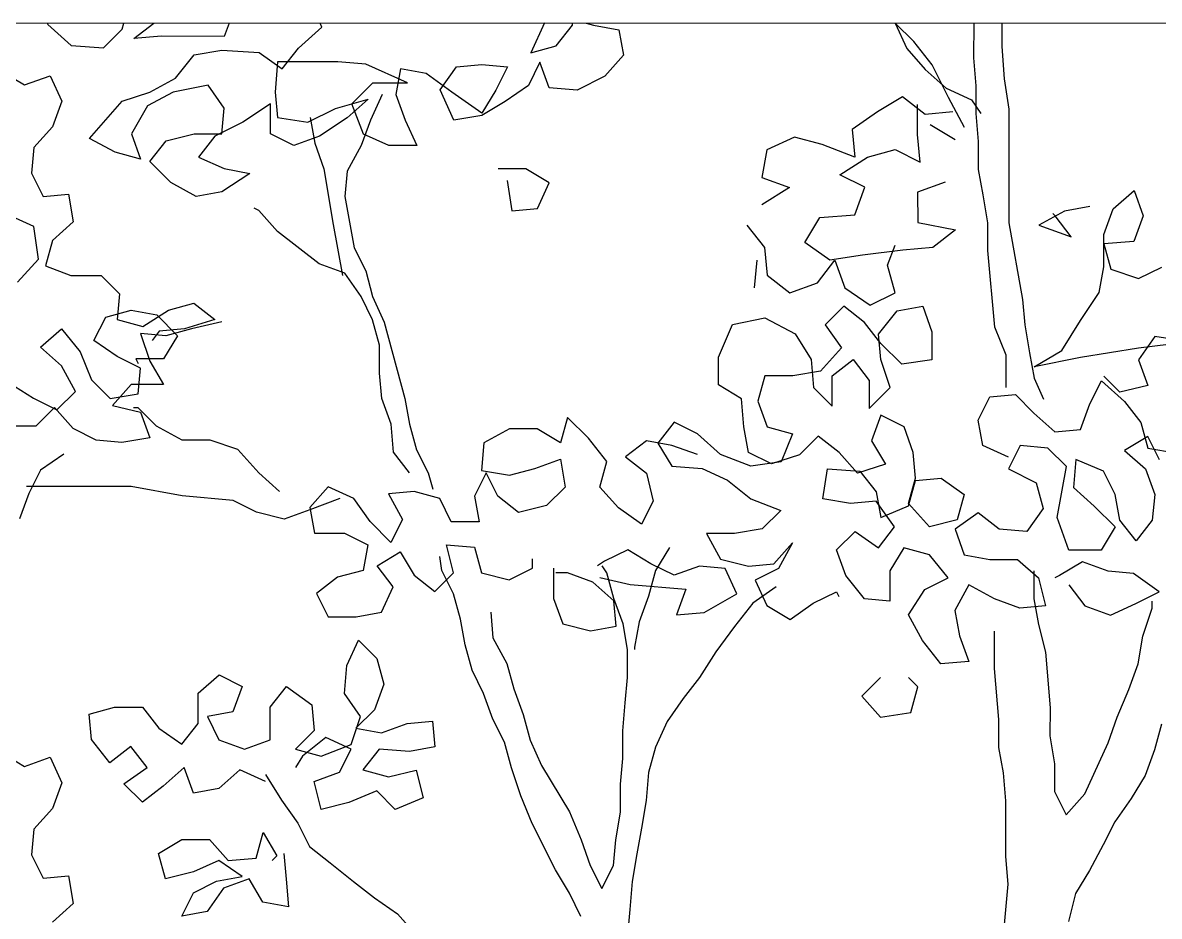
# Model space of a CAD drawing. Header units: millimetres. Extents: x 2810.5 to 2848.4, y 1624.4 to 1676.1.
# Drawn here: x 2819.235 to 2820.986, y 1652.264 to 1653.641 of the extents above; entities that cross this region are included whole.
import ezdxf

# ---------------------------------------------------------------- set-up
doc = ezdxf.new("R2010")
doc.units = ezdxf.units.MM
doc.layers.add('PROIEZIONI_projections', color=145, linetype='Continuous', lineweight=13)
doc.layers.add('VERDE_ALBERI', color=104, linetype='Continuous')

msp = doc.modelspace()

# ---------------------------------------------------------------- linework, layer by layer
at = {"layer": 'PROIEZIONI_projections'}
msp.add_lwpolyline([(2817.9833, 1653.6406), (2822.0939, 1653.6406), (2822.0939, 1651.0859), (2817.9833, 1651.0859)], close=True, dxfattribs=at)
at = {"layer": 'VERDE_ALBERI'}
for p, q in [((2819.2726, 1653.6406), (2819.2735, 1653.6383)), ((2819.2735, 1653.6383), (2819.3093, 1653.6061)), ((2819.388, 1653.6311), (2819.3906, 1653.6406)), ((2819.4059, 1653.6167), (2819.4367, 1653.6406)), ((2819.5529, 1653.6406), (2819.5454, 1653.6202)), ((2819.6599, 1653.6022), (2819.6957, 1653.6344)), ((2819.6957, 1653.6344), (2819.6934, 1653.6406)), ((2820.0391, 1653.6412), (2820.0176, 1653.5947)), ((2820.0569, 1653.6054), (2820.082, 1653.6376)), ((2820.082, 1653.6376), (2820.082, 1653.6406)), ((2820.1029, 1653.6406), (2820.1142, 1653.6375)), ((2820.1142, 1653.6375), (2820.1535, 1653.6304)), ((2820.5793, 1653.6407), (2820.5971, 1653.6013)), ((2820.6079, 1653.6121), (2820.5793, 1653.6407)), ((2820.7008, 1653.5869), (2820.7009, 1653.6406)), ((2820.7438, 1653.6406), (2820.7438, 1653.6048)), ((2819.3594, 1653.6025), (2819.388, 1653.6311)), ((2819.4488, 1653.6203), (2819.4059, 1653.6167)), ((2819.5454, 1653.6202), (2819.4488, 1653.6203)), ((2820.1535, 1653.6304), (2820.1607, 1653.591)), ((2819.3093, 1653.6061), (2819.3594, 1653.6025)), ((2819.4989, 1653.5916), (2819.5418, 1653.5987)), ((2819.5418, 1653.5987), (2819.599, 1653.5951)), ((2819.6348, 1653.57), (2819.6599, 1653.6022)), ((2820.0176, 1653.5947), (2820.0569, 1653.6054)), ((2820.5971, 1653.6013), (2820.6257, 1653.5691)), ((2820.6364, 1653.5763), (2820.6079, 1653.6121)), ((2820.7438, 1653.6048), (2820.7473, 1653.5547)), ((2819.4702, 1653.5559), (2819.4989, 1653.5916)), ((2819.599, 1653.5951), (2819.6348, 1653.57)), ((2819.6276, 1653.5808), (2819.624, 1653.5343)), ((2819.7206, 1653.5807), (2819.6276, 1653.5808)), ((2819.7636, 1653.5771), (2819.7206, 1653.5807)), ((2820.0319, 1653.5804), (2820.014, 1653.5446)), ((2820.0461, 1653.541), (2820.0319, 1653.5804)), ((2820.1607, 1653.591), (2820.132, 1653.5588)), ((2820.7044, 1653.544), (2820.7008, 1653.5869)), ((2819.2019, 1653.5668), (2819.2377, 1653.5453)), ((2819.8279, 1653.5484), (2819.7636, 1653.5771)), ((2819.8172, 1653.5699), (2819.81, 1653.5305)), ((2819.8566, 1653.5627), (2819.8172, 1653.5699)), ((2819.878, 1653.5376), (2819.9031, 1653.5733)), ((2819.9031, 1653.5733), (2819.9424, 1653.5769)), ((2819.9424, 1653.5769), (2819.9818, 1653.5733)), ((2819.9818, 1653.5733), (2819.9639, 1653.5375)), ((2820.6257, 1653.5691), (2820.6579, 1653.5405)), ((2820.6614, 1653.5261), (2820.6364, 1653.5763)), ((2819.2377, 1653.5453), (2819.277, 1653.5596)), ((2819.277, 1653.5596), (2819.2949, 1653.5202)), ((2819.4308, 1653.5344), (2819.4702, 1653.5559)), ((2819.7421, 1653.5163), (2819.7743, 1653.5484)), ((2819.7743, 1653.5484), (2819.8279, 1653.5484)), ((2819.8959, 1653.534), (2819.8566, 1653.5627)), ((2820.132, 1653.5588), (2820.0891, 1653.5374)), ((2820.7473, 1653.5547), (2820.7544, 1653.5082)), ((2819.3879, 1653.5202), (2819.4308, 1653.5344)), ((2819.4666, 1653.5344), (2819.4272, 1653.513)), ((2819.5203, 1653.5451), (2819.4666, 1653.5344)), ((2819.5453, 1653.5093), (2819.5203, 1653.5451)), ((2819.624, 1653.5343), (2819.6276, 1653.4949)), ((2819.7886, 1653.5305), (2819.7706, 1653.4912)), ((2819.81, 1653.5305), (2819.8243, 1653.4911)), ((2819.8994, 1653.4911), (2819.878, 1653.5376)), ((2819.9424, 1653.5018), (2819.8959, 1653.534)), ((2819.9639, 1653.5375), (2819.9424, 1653.5018)), ((2820.014, 1653.5446), (2819.9782, 1653.5196)), ((2820.0891, 1653.5374), (2820.0461, 1653.541)), ((2820.6579, 1653.5405), (2820.6972, 1653.5225)), ((2820.7043, 1653.5011), (2820.7044, 1653.544)), ((2819.2949, 1653.5202), (2819.2805, 1653.4809)), ((2819.3378, 1653.463), (2819.3879, 1653.5202)), ((2819.4272, 1653.513), (2819.4022, 1653.4701)), ((2819.6168, 1653.5164), (2819.5739, 1653.4878)), ((2819.6168, 1653.4699), (2819.6168, 1653.5164)), ((2819.717, 1653.5091), (2819.7671, 1653.5234)), ((2819.7671, 1653.5234), (2819.7349, 1653.4948)), ((2819.7599, 1653.4697), (2819.7421, 1653.5163)), ((2819.9782, 1653.5196), (2819.9424, 1653.4982)), ((2820.5907, 1653.5269), (2820.552, 1653.5037)), ((2820.6255, 1653.4999), (2820.5907, 1653.5269)), ((2820.6139, 1653.4689), (2820.6139, 1653.5154)), ((2820.6864, 1653.4796), (2820.6614, 1653.5261)), ((2820.6972, 1653.5225), (2820.7115, 1653.5011)), ((2819.5417, 1653.4699), (2819.5453, 1653.5093)), ((2819.6276, 1653.4949), (2819.6741, 1653.4877)), ((2819.6741, 1653.4877), (2819.717, 1653.5091)), ((2819.6776, 1653.4949), (2819.6848, 1653.4555)), ((2819.7349, 1653.4948), (2819.6919, 1653.4662)), ((2819.9424, 1653.4982), (2819.8994, 1653.4911)), ((2820.552, 1653.5037), (2820.5133, 1653.4766)), ((2820.6681, 1653.5038), (2820.6255, 1653.4999)), ((2820.7079, 1653.4581), (2820.7043, 1653.5011)), ((2820.7544, 1653.5082), (2820.7543, 1653.3329)), ((2819.2805, 1653.4809), (2819.2519, 1653.4487)), ((2819.5739, 1653.4878), (2819.5309, 1653.4664)), ((2819.7706, 1653.4912), (2819.7563, 1653.4519)), ((2819.8243, 1653.4911), (2819.8422, 1653.4518)), ((2820.5133, 1653.4766), (2820.5172, 1653.434)), ((2820.6333, 1653.4844), (2820.672, 1653.4612)), ((2819.3771, 1653.4415), (2819.3378, 1653.463)), ((2819.4022, 1653.4701), (2819.4164, 1653.4307)), ((2819.4307, 1653.4271), (2819.4558, 1653.4593)), ((2819.4558, 1653.4593), (2819.4988, 1653.47)), ((2819.4988, 1653.47), (2819.5417, 1653.4699)), ((2819.5309, 1653.4664), (2819.5059, 1653.4342)), ((2819.6526, 1653.4519), (2819.6168, 1653.4699)), ((2819.6919, 1653.4662), (2819.6526, 1653.4519)), ((2819.7992, 1653.4518), (2819.7599, 1653.4697)), ((2820.4243, 1653.4649), (2820.3818, 1653.4455)), ((2820.4669, 1653.4533), (2820.4243, 1653.4649)), ((2820.6178, 1653.4264), (2820.6139, 1653.4689)), ((2820.7078, 1653.4152), (2820.7079, 1653.4581)), ((2819.2519, 1653.4487), (2819.2483, 1653.4094)), ((2819.4164, 1653.4307), (2819.3771, 1653.4415)), ((2819.6848, 1653.4555), (2819.699, 1653.4161)), ((2819.7563, 1653.4519), (2819.7348, 1653.4125)), ((2819.8422, 1653.4518), (2819.7992, 1653.4518)), ((2820.3818, 1653.4455), (2820.3741, 1653.4029)), ((2820.5172, 1653.434), (2820.4669, 1653.4533)), ((2820.5366, 1653.434), (2820.5791, 1653.4457)), ((2820.5791, 1653.4457), (2820.6178, 1653.4264)), ((2819.4629, 1653.3949), (2819.4307, 1653.4271)), ((2819.5059, 1653.4342), (2819.5452, 1653.4163)), ((2820.494, 1653.4069), (2820.5366, 1653.434)), ((2819.2483, 1653.4094), (2819.2661, 1653.3736)), ((2819.5846, 1653.4091), (2819.5416, 1653.3805)), ((2819.5452, 1653.4163), (2819.5846, 1653.4091)), ((2819.699, 1653.4161), (2819.7133, 1653.3303)), ((2819.7348, 1653.4125), (2819.7312, 1653.3732)), ((2820.0103, 1653.4158), (2819.9673, 1653.4159)), ((2820.046, 1653.3944), (2820.0103, 1653.4158)), ((2820.5328, 1653.3876), (2820.494, 1653.4069)), ((2820.715, 1653.3759), (2820.7078, 1653.4152)), ((2819.5022, 1653.3734), (2819.4629, 1653.3949)), ((2819.9816, 1653.398), (2819.9887, 1653.3515)), ((2820.0281, 1653.355), (2820.046, 1653.3944)), ((2820.3741, 1653.4029), (2820.4167, 1653.3875)), ((2820.6566, 1653.3954), (2820.614, 1653.3799)), ((2819.2661, 1653.3736), (2819.3055, 1653.3771)), ((2819.3055, 1653.3771), (2819.3126, 1653.3342)), ((2819.5416, 1653.3805), (2819.5022, 1653.3734)), ((2819.7312, 1653.3732), (2819.7454, 1653.2945)), ((2820.4167, 1653.3875), (2820.3741, 1653.3603)), ((2820.5173, 1653.345), (2820.5328, 1653.3876)), ((2820.614, 1653.3799), (2820.6141, 1653.3335)), ((2820.7221, 1653.3329), (2820.715, 1653.3759)), ((2820.9153, 1653.3542), (2820.9475, 1653.3828)), ((2820.9475, 1653.3828), (2820.9618, 1653.3434)), ((2819.5988, 1653.3518), (2819.5917, 1653.3554)), ((2819.9887, 1653.3515), (2820.0281, 1653.355)), ((2820.8795, 1653.3578), (2820.8401, 1653.3507)), ((2820.9009, 1653.3149), (2820.9153, 1653.3542)), ((2819.2518, 1653.3271), (2819.2125, 1653.345)), ((2819.6274, 1653.3196), (2819.5988, 1653.3518)), ((2820.44, 1653.3024), (2820.4631, 1653.3411)), ((2820.4631, 1653.3411), (2820.5173, 1653.345)), ((2820.8401, 1653.3507), (2820.8008, 1653.3293)), ((2820.8258, 1653.3436), (2820.8222, 1653.3471)), ((2820.8508, 1653.3113), (2820.8258, 1653.3436)), ((2820.9618, 1653.3434), (2820.9474, 1653.3041)), ((2819.2589, 1653.277), (2819.2518, 1653.3271)), ((2819.3126, 1653.3342), (2819.2804, 1653.3056)), ((2819.6917, 1653.2695), (2819.6274, 1653.3196)), ((2819.7133, 1653.3303), (2819.7275, 1653.2516)), ((2820.3509, 1653.3294), (2820.378, 1653.2946)), ((2820.6141, 1653.3335), (2820.6721, 1653.3219)), ((2820.6721, 1653.3219), (2820.6373, 1653.2948)), ((2820.722, 1653.29), (2820.7221, 1653.3329)), ((2820.7543, 1653.3329), (2820.7756, 1653.2148)), ((2820.8008, 1653.3293), (2820.8508, 1653.3113)), ((2819.2804, 1653.3056), (2819.2696, 1653.2663)), ((2820.4787, 1653.2753), (2820.44, 1653.3024)), ((2820.9009, 1653.2648), (2820.9009, 1653.3149)), ((2820.9474, 1653.3041), (2820.9009, 1653.3006)), ((2820.9009, 1653.3006), (2820.9116, 1653.2612)), ((2819.7454, 1653.2945), (2819.7633, 1653.2587)), ((2820.378, 1653.2946), (2820.382, 1653.252)), ((2820.529, 1653.2831), (2820.4787, 1653.2753)), ((2820.5909, 1653.2909), (2820.529, 1653.2831)), ((2820.5677, 1653.2676), (2820.5793, 1653.2986)), ((2820.6373, 1653.2948), (2820.5909, 1653.2909)), ((2820.7327, 1653.1719), (2820.722, 1653.29)), ((2819.2267, 1653.2413), (2819.2589, 1653.277)), ((2819.2696, 1653.2663), (2819.309, 1653.2519)), ((2819.7311, 1653.2551), (2819.6917, 1653.2695)), ((2820.3626, 1653.2326), (2820.3665, 1653.2752)), ((2820.4594, 1653.2405), (2820.4864, 1653.2753)), ((2820.4864, 1653.2753), (2820.5019, 1653.2328)), ((2820.5793, 1653.2251), (2820.5677, 1653.2676)), ((2819.309, 1653.2519), (2819.3555, 1653.2519)), ((2819.3555, 1653.2519), (2819.3841, 1653.2232)), ((2819.7561, 1653.2193), (2819.7311, 1653.2551)), ((2819.7633, 1653.2587), (2819.774, 1653.2193)), ((2820.382, 1653.252), (2820.4168, 1653.2249)), ((2820.8937, 1653.2254), (2820.9009, 1653.2648)), ((2820.9116, 1653.2612), (2820.9545, 1653.2469)), ((2820.9545, 1653.2469), (2820.9903, 1653.2647)), ((2820.4168, 1653.2249), (2820.4594, 1653.2405)), ((2820.5019, 1653.2328), (2820.5407, 1653.2057)), ((2819.3841, 1653.2232), (2819.3804, 1653.1839)), ((2819.7739, 1653.1835), (2819.7561, 1653.2193)), ((2819.774, 1653.2193), (2819.7918, 1653.1799)), ((2820.5407, 1653.2057), (2820.5793, 1653.2251)), ((2820.7756, 1653.2148), (2820.7792, 1653.1755)), ((2820.865, 1653.1825), (2820.8937, 1653.2254)), ((2819.3626, 1653.1875), (2819.4019, 1653.1982)), ((2819.4019, 1653.1982), (2819.4413, 1653.191)), ((2819.4198, 1653.1731), (2819.4592, 1653.1981)), ((2819.4592, 1653.1981), (2819.4985, 1653.2088)), ((2819.4985, 1653.2088), (2819.5307, 1653.1838)), ((2820.5002, 1653.2043), (2820.4715, 1653.1757)), ((2820.5323, 1653.1793), (2820.5002, 1653.2043)), ((2820.5538, 1653.1614), (2820.5824, 1653.1971)), ((2820.5824, 1653.1971), (2820.6218, 1653.2042)), ((2820.6218, 1653.2042), (2820.6361, 1653.1649)), ((2819.3446, 1653.1517), (2819.3626, 1653.1875)), ((2819.3804, 1653.1839), (2819.4198, 1653.1731)), ((2819.4413, 1653.191), (2819.4734, 1653.1588)), ((2819.5307, 1653.1838), (2819.4842, 1653.1695)), ((2819.5414, 1653.1802), (2819.4949, 1653.1695)), ((2819.7846, 1653.1442), (2819.7739, 1653.1835)), ((2819.7918, 1653.1799), (2819.8239, 1653.0619)), ((2820.3284, 1653.1759), (2820.3785, 1653.1866)), ((2820.3785, 1653.1866), (2820.425, 1653.1615)), ((2820.5573, 1653.147), (2820.5323, 1653.1793)), ((2820.8364, 1653.1361), (2820.865, 1653.1825)), ((2819.2623, 1653.1411), (2819.2946, 1653.1697)), ((2819.2946, 1653.1697), (2819.3232, 1653.1339)), ((2819.4555, 1653.1588), (2819.4162, 1653.1624)), ((2819.4162, 1653.1624), (2819.4305, 1653.1195)), ((2819.4448, 1653.166), (2819.4341, 1653.1517)), ((2819.4842, 1653.1695), (2819.4448, 1653.166)), ((2819.4949, 1653.1695), (2819.4555, 1653.1588)), ((2820.3069, 1653.1258), (2820.3284, 1653.1759)), ((2820.425, 1653.1615), (2820.45, 1653.1221)), ((2820.4715, 1653.1757), (2820.4965, 1653.14)), ((2820.5573, 1653.122), (2820.5538, 1653.1614)), ((2820.6361, 1653.1649), (2820.636, 1653.1219)), ((2820.7505, 1653.129), (2820.7327, 1653.1719)), ((2820.7792, 1653.1755), (2820.7863, 1653.1325)), ((2819.3804, 1653.1267), (2819.3446, 1653.1517)), ((2819.4734, 1653.1588), (2819.4519, 1653.123)), ((2819.7846, 1653.1013), (2819.7846, 1653.1442)), ((2820.5895, 1653.1148), (2820.5573, 1653.147)), ((2820.9795, 1653.1574), (2820.9544, 1653.1216)), ((2821.0403, 1653.1502), (2820.9544, 1653.1395)), ((2821.026, 1653.1502), (2820.9795, 1653.1574)), ((2819.2945, 1653.1124), (2819.2623, 1653.1411)), ((2819.3232, 1653.1339), (2819.341, 1653.0909)), ((2819.4161, 1653.1087), (2819.3804, 1653.1267)), ((2820.3069, 1653.0829), (2820.3069, 1653.1258)), ((2820.4965, 1653.14), (2820.4643, 1653.1042)), ((2820.7505, 1653.0789), (2820.7505, 1653.129)), ((2820.7863, 1653.1325), (2820.7934, 1653.0932)), ((2820.7934, 1653.1111), (2820.8364, 1653.1361)), ((2820.865, 1653.1253), (2820.7934, 1653.1111)), ((2820.9544, 1653.1395), (2820.865, 1653.1253)), ((2819.3159, 1653.0731), (2819.2945, 1653.1124)), ((2819.4519, 1653.123), (2819.409, 1653.1231)), ((2819.409, 1653.1231), (2819.4126, 1653.1159)), ((2819.4125, 1653.0694), (2819.4161, 1653.1087)), ((2819.4305, 1653.1195), (2819.4519, 1653.0837)), ((2820.45, 1653.1221), (2820.4535, 1653.0792)), ((2820.4822, 1653.097), (2820.5144, 1653.122)), ((2820.5144, 1653.122), (2820.5394, 1653.0898)), ((2820.5716, 1653.0791), (2820.5573, 1653.122)), ((2820.636, 1653.1219), (2820.5895, 1653.1148)), ((2820.9544, 1653.1216), (2820.9687, 1653.0823)), ((2819.341, 1653.0909), (2819.3696, 1653.0623)), ((2819.7881, 1653.0619), (2819.7846, 1653.1013)), ((2820.3784, 1653.0971), (2820.3677, 1653.0578)), ((2820.4214, 1653.0971), (2820.3784, 1653.0971)), ((2820.4643, 1653.1042), (2820.4214, 1653.0971)), ((2820.4821, 1653.0505), (2820.4822, 1653.097)), ((2820.7934, 1653.0932), (2820.8077, 1653.061)), ((2820.9257, 1653.0716), (2820.9007, 1653.0967)), ((2819.2122, 1653.0875), (2819.2515, 1653.0624)), ((2819.2873, 1653.0445), (2819.3159, 1653.0731)), ((2819.4018, 1653.0837), (2819.3732, 1653.0515)), ((2819.4519, 1653.0837), (2819.4018, 1653.0837)), ((2820.3426, 1653.0614), (2820.3069, 1653.0829)), ((2820.4535, 1653.0792), (2820.4821, 1653.0505)), ((2820.5394, 1653.0898), (2820.5394, 1653.0469)), ((2820.5394, 1653.0469), (2820.5716, 1653.0791)), ((2820.8792, 1653.0537), (2820.8971, 1653.0895)), ((2820.8971, 1653.0895), (2820.9329, 1653.0573)), ((2820.9687, 1653.0823), (2820.9257, 1653.0716)), ((2819.2515, 1653.0624), (2819.2873, 1653.0445)), ((2819.3696, 1653.0623), (2819.4125, 1653.0694)), ((2819.8024, 1653.0225), (2819.7881, 1653.0619)), ((2819.8239, 1653.0619), (2819.831, 1653.0225)), ((2820.3462, 1653.0185), (2820.3426, 1653.0614)), ((2820.3677, 1653.0578), (2820.3819, 1653.0184)), ((2820.7075, 1653.0289), (2820.7254, 1653.0646)), ((2820.7254, 1653.0646), (2820.7648, 1653.0682)), ((2820.7648, 1653.0682), (2820.7933, 1653.0395)), ((2820.9329, 1653.0573), (2820.9579, 1653.0251)), ((2819.2837, 1653.0481), (2819.2551, 1653.0195)), ((2819.3123, 1653.0158), (2819.2837, 1653.0481)), ((2819.3732, 1653.0515), (2819.4161, 1653.0408)), ((2819.4125, 1653.0479), (2819.4054, 1653.0479)), ((2819.4411, 1653.0193), (2819.4125, 1653.0479)), ((2819.4161, 1653.0408), (2819.4304, 1653.0014)), ((2820.7933, 1653.0395), (2820.8255, 1653.0109)), ((2820.8649, 1653.0144), (2820.8792, 1653.0537)), ((2819.806, 1652.9796), (2819.8024, 1653.0225)), ((2819.831, 1653.0225), (2819.8417, 1652.9831)), ((2820.0743, 1653.033), (2820.0635, 1652.9937)), ((2820.1065, 1653.0008), (2820.0743, 1653.033)), ((2820.2389, 1653.0257), (2820.2138, 1652.9935)), ((2820.2746, 1653.0078), (2820.2389, 1653.0257)), ((2820.5572, 1653.0362), (2820.5429, 1652.9968)), ((2820.593, 1653.0182), (2820.5572, 1653.0362)), ((2820.7146, 1652.9895), (2820.7075, 1653.0289)), ((2820.9579, 1653.0251), (2820.9686, 1652.9857)), ((2819.2551, 1653.0195), (2819.2122, 1653.0195)), ((2819.3481, 1652.9979), (2819.3123, 1653.0158)), ((2819.4804, 1652.9978), (2819.4411, 1653.0193)), ((2819.9849, 1653.0152), (2819.9455, 1652.9938)), ((2820.0278, 1653.0152), (2819.9849, 1653.0152)), ((2820.0635, 1652.9937), (2820.0278, 1653.0152)), ((2820.3104, 1652.9756), (2820.2746, 1653.0078)), ((2820.3533, 1652.9791), (2820.3462, 1653.0185)), ((2820.3819, 1653.0184), (2820.4213, 1653.0077)), ((2820.4213, 1653.0077), (2820.4034, 1652.9647)), ((2820.4606, 1653.004), (2820.432, 1652.9755)), ((2820.4928, 1652.979), (2820.4606, 1653.004)), ((2820.6073, 1652.9789), (2820.593, 1653.0182)), ((2820.8255, 1653.0109), (2820.8649, 1653.0144)), ((2820.9686, 1653.0036), (2820.9328, 1652.9821)), ((2820.9865, 1652.9678), (2820.9686, 1653.0036)), ((2819.3874, 1652.9943), (2819.3481, 1652.9979)), ((2819.4304, 1653.0014), (2819.3874, 1652.9943)), ((2819.5234, 1652.9977), (2819.4804, 1652.9978)), ((2819.5663, 1652.9834), (2819.5234, 1652.9977)), ((2819.9455, 1652.9938), (2819.9419, 1652.9509)), ((2820.1351, 1652.965), (2820.1065, 1653.0008)), ((2820.1959, 1652.9971), (2820.1637, 1652.9721)), ((2820.2352, 1652.9899), (2820.1959, 1652.9971)), ((2820.2138, 1652.9935), (2820.2352, 1652.9577)), ((2820.2746, 1652.9756), (2820.2352, 1652.9899)), ((2820.5429, 1652.9968), (2820.5643, 1652.961)), ((2820.7539, 1652.9716), (2820.7146, 1652.9895)), ((2820.7718, 1652.9895), (2820.7539, 1652.9537)), ((2820.8148, 1652.9858), (2820.7718, 1652.9895)), ((2820.8434, 1652.9572), (2820.8148, 1652.9858)), ((2820.9686, 1652.9857), (2821.0115, 1652.9785)), ((2819.298, 1652.9765), (2819.2622, 1652.9515)), ((2819.5984, 1652.9476), (2819.5663, 1652.9834)), ((2819.831, 1652.9474), (2819.806, 1652.9796)), ((2819.8417, 1652.9831), (2819.8596, 1652.9474)), ((2820.0241, 1652.9544), (2820.0635, 1652.9686)), ((2820.0635, 1652.9686), (2820.0706, 1652.9257)), ((2820.1637, 1652.9721), (2820.1959, 1652.9471)), ((2820.3568, 1652.9576), (2820.3104, 1652.9756)), ((2820.389, 1652.9612), (2820.3533, 1652.9791)), ((2820.432, 1652.9755), (2820.389, 1652.9612)), ((2820.5214, 1652.9468), (2820.4928, 1652.979)), ((2820.6108, 1652.9395), (2820.6073, 1652.9789)), ((2820.8577, 1652.9679), (2820.8541, 1652.925)), ((2820.9006, 1652.95), (2820.8577, 1652.9679)), ((2820.9328, 1652.9821), (2820.965, 1652.9535)), ((2819.2622, 1652.9515), (2819.2443, 1652.9157)), ((2819.9419, 1652.9509), (2819.9848, 1652.9437)), ((2819.9848, 1652.9437), (2820.0241, 1652.9544)), ((2820.1243, 1652.9257), (2820.1351, 1652.965)), ((2820.2352, 1652.9577), (2820.2817, 1652.9541)), ((2820.2817, 1652.9541), (2820.321, 1652.9362)), ((2820.4034, 1652.9647), (2820.3568, 1652.9576)), ((2820.4677, 1652.9075), (2820.4749, 1652.9539)), ((2820.4749, 1652.9539), (2820.525, 1652.9503)), ((2820.5643, 1652.961), (2820.5214, 1652.9468)), ((2820.525, 1652.9503), (2820.55, 1652.9181)), ((2820.7539, 1652.9537), (2820.7968, 1652.9322)), ((2820.829, 1652.8785), (2820.8434, 1652.9572)), ((2820.9184, 1652.9142), (2820.9006, 1652.95)), ((2820.965, 1652.9535), (2820.9793, 1652.9141)), ((2819.6306, 1652.9189), (2819.5984, 1652.9476)), ((2819.8596, 1652.9474), (2819.8667, 1652.9223)), ((2819.949, 1652.9473), (2819.9311, 1652.9115)), ((2819.9669, 1652.9115), (2819.949, 1652.9473)), ((2820.1959, 1652.9471), (2820.2065, 1652.9041)), ((2820.321, 1652.9362), (2820.3568, 1652.9076)), ((2820.6, 1652.9002), (2820.6108, 1652.9395)), ((2820.6, 1652.8966), (2820.6108, 1652.9359)), ((2820.6108, 1652.9359), (2820.6502, 1652.9395)), ((2820.6502, 1652.9395), (2820.6859, 1652.9144)), ((2819.2443, 1652.9157), (2819.2299, 1652.8764)), ((2819.4017, 1652.9263), (2819.2407, 1652.9265)), ((2819.4804, 1652.9119), (2819.4017, 1652.9263)), ((2819.7057, 1652.926), (2819.6771, 1652.8939)), ((2819.7451, 1652.9081), (2819.7057, 1652.926)), ((2819.8381, 1652.9188), (2819.7987, 1652.9152)), ((2819.7987, 1652.9152), (2819.8202, 1652.8758)), ((2819.8774, 1652.908), (2819.8381, 1652.9188)), ((2820.0706, 1652.9257), (2820.042, 1652.8971)), ((2820.1529, 1652.8934), (2820.1243, 1652.9257)), ((2820.55, 1652.9181), (2820.5571, 1652.8788)), ((2820.7968, 1652.9322), (2820.8075, 1652.8928)), ((2820.8541, 1652.925), (2820.8862, 1652.8963)), ((2819.559, 1652.9047), (2819.4804, 1652.9119)), ((2819.5948, 1652.8868), (2819.559, 1652.9047)), ((2819.7236, 1652.9081), (2819.6771, 1652.8903)), ((2819.7701, 1652.8723), (2819.7451, 1652.9081)), ((2819.8953, 1652.8722), (2819.8774, 1652.908)), ((2819.9311, 1652.9115), (2819.9382, 1652.8722)), ((2819.999, 1652.8864), (2819.9669, 1652.9115)), ((2820.2065, 1652.9041), (2820.1886, 1652.8684)), ((2820.3568, 1652.9076), (2820.4033, 1652.8896)), ((2820.5106, 1652.9003), (2820.4677, 1652.9075)), ((2820.55, 1652.9038), (2820.5106, 1652.9003)), ((2820.5785, 1652.8644), (2820.55, 1652.9038)), ((2820.6322, 1652.8644), (2820.6, 1652.9002)), ((2820.6859, 1652.9144), (2820.6751, 1652.8751)), ((2820.9256, 1652.8748), (2820.9184, 1652.9142)), ((2820.9793, 1652.9141), (2820.9756, 1652.8748)), ((2819.6377, 1652.876), (2819.5948, 1652.8868)), ((2819.6771, 1652.8903), (2819.6377, 1652.876)), ((2819.6771, 1652.8939), (2819.6842, 1652.8545)), ((2820.042, 1652.8971), (2819.999, 1652.8864)), ((2820.1886, 1652.8684), (2820.1529, 1652.8934)), ((2820.4033, 1652.8896), (2820.3746, 1652.861)), ((2820.5571, 1652.8788), (2820.6, 1652.8966)), ((2820.7074, 1652.8858), (2820.6716, 1652.8608)), ((2820.7395, 1652.8607), (2820.7074, 1652.8858)), ((2820.8075, 1652.8928), (2820.7824, 1652.8571)), ((2820.8862, 1652.8963), (2820.9184, 1652.8641)), ((2819.8022, 1652.8401), (2819.7701, 1652.8723)), ((2819.8202, 1652.8758), (2819.8022, 1652.8401)), ((2819.9382, 1652.8722), (2819.8953, 1652.8722)), ((2820.5535, 1652.8322), (2820.5785, 1652.8644)), ((2820.6751, 1652.8751), (2820.6322, 1652.8644)), ((2820.8468, 1652.8284), (2820.829, 1652.8785)), ((2820.9184, 1652.8641), (2820.8969, 1652.8284)), ((2820.9506, 1652.8426), (2820.9256, 1652.8748)), ((2820.9756, 1652.8748), (2820.9506, 1652.8426)), ((2819.6842, 1652.8545), (2819.7307, 1652.8545)), ((2819.7307, 1652.8545), (2819.7665, 1652.8365)), ((2820.3317, 1652.8539), (2820.2888, 1652.854)), ((2820.2888, 1652.854), (2820.3102, 1652.8146)), ((2820.3746, 1652.861), (2820.3317, 1652.8539)), ((2820.4891, 1652.8287), (2820.5177, 1652.8573)), ((2820.5177, 1652.8573), (2820.5535, 1652.8322)), ((2820.6716, 1652.8608), (2820.6858, 1652.8214)), ((2820.7824, 1652.8571), (2820.7395, 1652.8607)), ((2819.7665, 1652.8365), (2819.7593, 1652.7972)), ((2819.8988, 1652.7935), (2819.8881, 1652.8364)), ((2819.8881, 1652.8364), (2819.931, 1652.8328)), ((2819.931, 1652.8328), (2819.9417, 1652.7935)), ((2820.1671, 1652.829), (2820.1313, 1652.8112)), ((2820.2029, 1652.8075), (2820.1671, 1652.829)), ((2820.2315, 1652.8325), (2820.21, 1652.7968)), ((2820.3925, 1652.8074), (2820.4211, 1652.8395)), ((2820.4211, 1652.8395), (2820.3996, 1652.8002)), ((2820.5034, 1652.7894), (2820.4891, 1652.8287)), ((2820.5928, 1652.8322), (2820.5713, 1652.7965)), ((2820.6322, 1652.8214), (2820.5928, 1652.8322)), ((2820.8969, 1652.8284), (2820.8468, 1652.8284)), ((2819.7808, 1652.8043), (2819.8165, 1652.8258)), ((2819.8165, 1652.8258), (2819.838, 1652.79)), ((2819.8809, 1652.7971), (2819.8774, 1652.8186)), ((2820.0204, 1652.8005), (2820.0204, 1652.8149)), ((2820.1313, 1652.8112), (2820.1206, 1652.804)), ((2820.3102, 1652.8146), (2820.3531, 1652.8038)), ((2820.6608, 1652.7856), (2820.6322, 1652.8214)), ((2820.6858, 1652.8214), (2820.7252, 1652.8142)), ((2820.7252, 1652.8142), (2820.7681, 1652.8142)), ((2820.7681, 1652.8142), (2820.8003, 1652.7855)), ((2820.8683, 1652.8105), (2820.8325, 1652.7891)), ((2820.9076, 1652.7962), (2820.8683, 1652.8105)), ((2819.7593, 1652.7972), (2819.7199, 1652.7865)), ((2819.8058, 1652.7721), (2819.7808, 1652.8043)), ((2819.8701, 1652.7649), (2819.8988, 1652.7935)), ((2819.8988, 1652.7613), (2819.8809, 1652.7971)), ((2819.9417, 1652.7935), (2819.9846, 1652.7827)), ((2819.9846, 1652.7827), (2820.0204, 1652.8005)), ((2820.0526, 1652.8005), (2820.0526, 1652.754)), ((2820.0741, 1652.7933), (2820.0562, 1652.7934)), ((2820.1134, 1652.779), (2820.0741, 1652.7933)), ((2820.1349, 1652.7933), (2820.1278, 1652.804)), ((2820.1456, 1652.7539), (2820.1349, 1652.7933)), ((2820.21, 1652.7968), (2820.1993, 1652.7574)), ((2820.2386, 1652.7896), (2820.2029, 1652.8075)), ((2820.278, 1652.8039), (2820.2386, 1652.7896)), ((2820.3173, 1652.8003), (2820.278, 1652.8039)), ((2820.3352, 1652.7609), (2820.3173, 1652.8003)), ((2820.3531, 1652.8038), (2820.3925, 1652.8074)), ((2820.3996, 1652.8002), (2820.3638, 1652.7823)), ((2820.5713, 1652.7965), (2820.5713, 1652.75)), ((2820.7931, 1652.7963), (2820.7931, 1652.7533)), ((2820.9469, 1652.7925), (2820.9076, 1652.7962)), ((2820.9863, 1652.7639), (2820.9469, 1652.7925)), ((2819.7199, 1652.7865), (2819.6877, 1652.7615)), ((2819.838, 1652.79), (2819.8701, 1652.7649)), ((2820.1456, 1652.7503), (2820.1134, 1652.779)), ((2820.1242, 1652.7861), (2820.1707, 1652.7754)), ((2820.1707, 1652.7754), (2820.2565, 1652.7681)), ((2820.3638, 1652.7823), (2820.3817, 1652.743)), ((2820.5319, 1652.7536), (2820.5034, 1652.7894)), ((2820.625, 1652.7678), (2820.6608, 1652.7856)), ((2820.6929, 1652.7749), (2820.6714, 1652.7356)), ((2820.7323, 1652.7534), (2820.6929, 1652.7749)), ((2820.8003, 1652.7855), (2820.811, 1652.7426)), ((2820.8325, 1652.7891), (2820.8253, 1652.7855)), ((2820.8468, 1652.7747), (2820.8718, 1652.7425)), ((2819.6877, 1652.7615), (2819.7056, 1652.7257)), ((2819.7878, 1652.7328), (2819.8058, 1652.7721)), ((2819.9095, 1652.7219), (2819.8988, 1652.7613)), ((2820.1993, 1652.7574), (2820.1849, 1652.7181)), ((2820.2565, 1652.7681), (2820.2422, 1652.7288)), ((2820.2851, 1652.7323), (2820.3352, 1652.7609)), ((2820.396, 1652.7716), (2820.3602, 1652.7466)), ((2820.4532, 1652.7465), (2820.489, 1652.7643)), ((2820.489, 1652.7643), (2820.4926, 1652.7572)), ((2820.5999, 1652.7285), (2820.625, 1652.7678)), ((2820.9505, 1652.746), (2820.9863, 1652.7639)), ((2820.0526, 1652.754), (2820.0669, 1652.7146)), ((2820.1599, 1652.7146), (2820.1456, 1652.7539)), ((2820.1491, 1652.711), (2820.1456, 1652.7503)), ((2820.3602, 1652.7466), (2820.3316, 1652.7108)), ((2820.3817, 1652.743), (2820.4174, 1652.7215)), ((2820.4174, 1652.7215), (2820.4532, 1652.7465)), ((2820.5713, 1652.75), (2820.5319, 1652.7536)), ((2820.7716, 1652.739), (2820.7323, 1652.7534)), ((2820.811, 1652.7426), (2820.7716, 1652.739)), ((2820.7931, 1652.7533), (2820.8002, 1652.714)), ((2820.8718, 1652.7425), (2820.9111, 1652.7282)), ((2820.9111, 1652.7282), (2820.9505, 1652.746)), ((2820.9755, 1652.7389), (2820.9755, 1652.7496)), ((2819.7056, 1652.7257), (2819.7485, 1652.7257)), ((2819.7485, 1652.7257), (2819.7878, 1652.7328)), ((2819.956, 1652.7326), (2819.9595, 1652.6933)), ((2820.2422, 1652.7288), (2820.2851, 1652.7323)), ((2820.6213, 1652.6891), (2820.5999, 1652.7285)), ((2820.6714, 1652.7356), (2820.6786, 1652.6962)), ((2820.9612, 1652.6959), (2820.9755, 1652.7389)), ((2819.9166, 1652.6826), (2819.9095, 1652.7219)), ((2820.0669, 1652.7146), (2820.1098, 1652.7039)), ((2820.1098, 1652.7039), (2820.1491, 1652.711)), ((2820.167, 1652.6752), (2820.1599, 1652.7146)), ((2820.1849, 1652.7181), (2820.1777, 1652.6788)), ((2820.3316, 1652.7108), (2820.3029, 1652.6715)), ((2820.8002, 1652.714), (2820.8109, 1652.671)), ((2819.7341, 1652.6506), (2819.752, 1652.6899)), ((2819.752, 1652.6899), (2819.7806, 1652.6612)), ((2819.9595, 1652.6933), (2819.9809, 1652.6539)), ((2820.6499, 1652.6533), (2820.6213, 1652.6891)), ((2820.6786, 1652.6962), (2820.6928, 1652.6568)), ((2820.7322, 1652.6461), (2820.7322, 1652.7033)), ((2820.954, 1652.653), (2820.9612, 1652.6959)), ((2819.9273, 1652.6432), (2819.9166, 1652.6826)), ((2820.1669, 1652.6323), (2820.167, 1652.6752)), ((2820.1777, 1652.6788), (2820.1777, 1652.6752)), ((2820.3029, 1652.6715), (2820.2778, 1652.6322)), ((2820.8109, 1652.671), (2820.818, 1652.5852)), ((2819.7806, 1652.6612), (2819.7913, 1652.6219)), ((2819.9809, 1652.6539), (2819.9916, 1652.6145)), ((2820.6928, 1652.6568), (2820.6499, 1652.6533)), ((2820.9396, 1652.6137), (2820.954, 1652.653)), ((2819.5051, 1652.6078), (2819.5373, 1652.6364)), ((2819.5373, 1652.6364), (2819.5731, 1652.6185)), ((2819.7305, 1652.6076), (2819.7341, 1652.6506)), ((2819.9451, 1652.6074), (2819.9273, 1652.6432)), ((2820.7393, 1652.5674), (2820.7322, 1652.6461)), ((2819.5731, 1652.6185), (2819.5588, 1652.5792)), ((2819.616, 1652.5863), (2819.6411, 1652.6184)), ((2819.6411, 1652.6184), (2819.6804, 1652.5898)), ((2819.7913, 1652.6219), (2819.777, 1652.5825)), ((2820.1633, 1652.5929), (2820.1669, 1652.6323)), ((2820.2778, 1652.6322), (2820.2528, 1652.6)), ((2820.5569, 1652.6319), (2820.5282, 1652.6033)), ((2820.6141, 1652.6176), (2820.5998, 1652.6319)), ((2820.6033, 1652.5782), (2820.6141, 1652.6176)), ((2819.5051, 1652.5613), (2819.5051, 1652.6078)), ((2819.7555, 1652.5718), (2819.7305, 1652.6076)), ((2819.9594, 1652.5681), (2819.9451, 1652.6074)), ((2819.9916, 1652.6145), (2820.0059, 1652.5752)), ((2820.2528, 1652.6), (2820.2277, 1652.5642)), ((2820.5282, 1652.6033), (2820.5568, 1652.5711)), ((2820.9217, 1652.5708), (2820.9396, 1652.6137)), ((2819.337, 1652.5758), (2819.3763, 1652.5865)), ((2819.3763, 1652.5865), (2819.4192, 1652.5865)), ((2819.4192, 1652.5865), (2819.4443, 1652.5542)), ((2819.6159, 1652.5362), (2819.616, 1652.5863)), ((2819.6804, 1652.5898), (2819.6839, 1652.5504)), ((2819.777, 1652.5825), (2819.7483, 1652.554)), ((2820.1597, 1652.55), (2820.1633, 1652.5929)), ((2820.818, 1652.5852), (2820.8179, 1652.5422)), ((2819.3405, 1652.5364), (2819.337, 1652.5758)), ((2819.5588, 1652.5792), (2819.5194, 1652.5721)), ((2819.5194, 1652.5721), (2819.5372, 1652.5363)), ((2819.7411, 1652.5289), (2819.7555, 1652.5718)), ((2819.827, 1652.561), (2819.8664, 1652.5646)), ((2819.8664, 1652.5646), (2819.8699, 1652.5252)), ((2819.9773, 1652.5323), (2819.9594, 1652.5681)), ((2820.0059, 1652.5752), (2820.0166, 1652.5358)), ((2820.5568, 1652.5711), (2820.6033, 1652.5782)), ((2820.7392, 1652.5244), (2820.7393, 1652.5674)), ((2820.9074, 1652.5314), (2820.9217, 1652.5708)), ((2819.4443, 1652.5542), (2819.48, 1652.5292)), ((2819.48, 1652.5292), (2819.5051, 1652.5613)), ((2819.6839, 1652.5504), (2819.6553, 1652.5218)), ((2819.7483, 1652.554), (2819.7877, 1652.5468)), ((2819.7877, 1652.5468), (2819.827, 1652.561)), ((2820.1597, 1652.5071), (2820.1597, 1652.55)), ((2820.2277, 1652.5642), (2820.2098, 1652.5249)), ((2820.9897, 1652.56), (2820.9789, 1652.5206)), ((2819.3691, 1652.5006), (2819.3405, 1652.5364)), ((2819.5372, 1652.5363), (2819.5766, 1652.5219)), ((2819.5766, 1652.5219), (2819.6159, 1652.5362)), ((2819.7018, 1652.5397), (2819.666, 1652.5111)), ((2819.7411, 1652.5218), (2819.7018, 1652.5397)), ((2819.988, 1652.4929), (2819.9773, 1652.5323)), ((2820.0166, 1652.5358), (2820.0345, 1652.4965)), ((2820.8179, 1652.5422), (2820.825, 1652.4993)), ((2820.8715, 1652.4528), (2820.9074, 1652.5314)), ((2819.2019, 1652.5163), (2819.2377, 1652.4948)), ((2819.4013, 1652.5257), (2819.3691, 1652.5006)), ((2819.4263, 1652.4934), (2819.4013, 1652.5257)), ((2819.6553, 1652.5218), (2819.6946, 1652.5111)), ((2819.6946, 1652.5111), (2819.7411, 1652.5289)), ((2819.7232, 1652.486), (2819.7411, 1652.5218)), ((2819.7841, 1652.5217), (2819.759, 1652.4896)), ((2819.8306, 1652.5181), (2819.7841, 1652.5217)), ((2819.8699, 1652.5252), (2819.8306, 1652.5181)), ((2820.2098, 1652.5249), (2820.199, 1652.4856)), ((2820.7463, 1652.4851), (2820.7392, 1652.5244)), ((2820.9789, 1652.5206), (2820.9645, 1652.4813)), ((2819.2377, 1652.4948), (2819.277, 1652.5091)), ((2819.277, 1652.5091), (2819.2949, 1652.4697)), ((2819.666, 1652.5111), (2819.6553, 1652.4932)), ((2820.0345, 1652.4965), (2820.0773, 1652.4249)), ((2820.1561, 1652.4677), (2820.1597, 1652.5071)), ((2820.825, 1652.4993), (2820.825, 1652.4564)), ((2819.3905, 1652.4684), (2819.4263, 1652.4934)), ((2819.4835, 1652.4934), (2819.4513, 1652.4648)), ((2819.4978, 1652.454), (2819.4835, 1652.4934)), ((2819.5694, 1652.4897), (2819.5372, 1652.4611)), ((2819.6087, 1652.4718), (2819.5694, 1652.4897)), ((2819.6087, 1652.4825), (2819.6337, 1652.4432)), ((2819.6839, 1652.4717), (2819.7232, 1652.486)), ((2819.759, 1652.4896), (2819.7983, 1652.4788)), ((2819.7983, 1652.4788), (2819.8413, 1652.4895)), ((2819.8413, 1652.4895), (2819.852, 1652.4465)), ((2820.0022, 1652.45), (2819.988, 1652.4929)), ((2820.199, 1652.4856), (2820.1954, 1652.4426)), ((2820.7499, 1652.4421), (2820.7463, 1652.4851)), ((2820.9645, 1652.4813), (2820.9431, 1652.4455)), ((2819.2949, 1652.4697), (2819.2805, 1652.4304)), ((2819.4191, 1652.4398), (2819.3905, 1652.4684)), ((2819.4513, 1652.4648), (2819.4191, 1652.4398)), ((2819.5372, 1652.4611), (2819.4978, 1652.454)), ((2819.6946, 1652.4288), (2819.6839, 1652.4717)), ((2820.156, 1652.4248), (2820.1561, 1652.4677)), ((2819.6337, 1652.4432), (2819.6588, 1652.4074)), ((2819.7804, 1652.4573), (2819.7375, 1652.4395)), ((2819.809, 1652.4287), (2819.7804, 1652.4573)), ((2819.852, 1652.4465), (2819.809, 1652.4287)), ((2820.0201, 1652.407), (2820.0022, 1652.45)), ((2820.1954, 1652.4426), (2820.1882, 1652.3997)), ((2820.7498, 1652.3563), (2820.7499, 1652.4421)), ((2820.825, 1652.4564), (2820.8429, 1652.4206)), ((2820.8429, 1652.4206), (2820.8715, 1652.4528)), ((2820.9431, 1652.4455), (2820.918, 1652.4098)), ((2819.2805, 1652.4304), (2819.2519, 1652.3982)), ((2819.7375, 1652.4395), (2819.6946, 1652.4288)), ((2820.0773, 1652.4249), (2820.0952, 1652.3819)), ((2820.1488, 1652.3819), (2820.156, 1652.4248)), ((2819.6588, 1652.4074), (2819.6766, 1652.3716)), ((2820.0558, 1652.3355), (2820.0201, 1652.407)), ((2820.918, 1652.4098), (2820.9001, 1652.374)), ((2819.2519, 1652.3982), (2819.2483, 1652.3589)), ((2819.5943, 1652.3538), (2819.6051, 1652.3931)), ((2819.6051, 1652.3931), (2819.6265, 1652.3573)), ((2820.1882, 1652.3997), (2820.181, 1652.3604)), ((2819.4441, 1652.3611), (2819.4799, 1652.3825)), ((2819.4799, 1652.3825), (2819.5228, 1652.3824)), ((2819.5228, 1652.3824), (2819.5514, 1652.3502)), ((2820.0952, 1652.3819), (2820.1094, 1652.3426)), ((2820.1452, 1652.3425), (2820.1488, 1652.3819)), ((2820.9001, 1652.374), (2820.8786, 1652.3347)), ((2819.2483, 1652.3589), (2819.2661, 1652.3231)), ((2819.4548, 1652.3217), (2819.4441, 1652.3611)), ((2819.6265, 1652.3573), (2819.6194, 1652.3502)), ((2819.6373, 1652.3609), (2819.6408, 1652.3215)), ((2819.6766, 1652.3716), (2819.7088, 1652.3465)), ((2820.181, 1652.3604), (2820.1738, 1652.3175)), ((2820.7533, 1652.3134), (2820.7498, 1652.3563)), ((2819.5371, 1652.3502), (2819.4977, 1652.3324)), ((2819.5728, 1652.3252), (2819.5371, 1652.3502)), ((2819.5514, 1652.3502), (2819.5943, 1652.3538)), ((2819.7088, 1652.3465), (2819.7445, 1652.3179)), ((2820.1094, 1652.3426), (2820.1273, 1652.3068)), ((2820.1273, 1652.3068), (2820.1452, 1652.3425)), ((2819.2661, 1652.3231), (2819.3055, 1652.3266)), ((2819.3055, 1652.3266), (2819.3126, 1652.2837)), ((2819.4977, 1652.3324), (2819.4548, 1652.3217)), ((2819.5335, 1652.318), (2819.5728, 1652.3252)), ((2819.5836, 1652.3216), (2819.5442, 1652.3073)), ((2819.605, 1652.2858), (2819.5836, 1652.3216)), ((2819.6408, 1652.3215), (2819.6443, 1652.2786)), ((2820.0772, 1652.2997), (2820.0558, 1652.3355)), ((2820.8786, 1652.3347), (2820.8571, 1652.299)), ((2819.4977, 1652.3002), (2819.5335, 1652.318)), ((2819.5442, 1652.3073), (2819.5191, 1652.2716)), ((2819.7445, 1652.3179), (2819.7767, 1652.2928)), ((2820.1738, 1652.3175), (2820.1702, 1652.2745)), ((2820.7461, 1652.2347), (2820.7533, 1652.3134)), ((2819.4798, 1652.2644), (2819.4977, 1652.3002)), ((2819.6443, 1652.2786), (2819.605, 1652.2858)), ((2819.7767, 1652.2928), (2819.8125, 1652.2677)), ((2820.0951, 1652.2639), (2820.0772, 1652.2997)), ((2820.8571, 1652.299), (2820.8463, 1652.256)), ((2819.3126, 1652.2837), (2819.2804, 1652.2551)), ((2819.5191, 1652.2716), (2819.4798, 1652.2644)), ((2819.8125, 1652.2677), (2819.841, 1652.2355)), ((2820.1702, 1652.2745), (2820.1666, 1652.2352))]:
    msp.add_line(p, q, dxfattribs=at)

doc.saveas('drawing.dxf')
